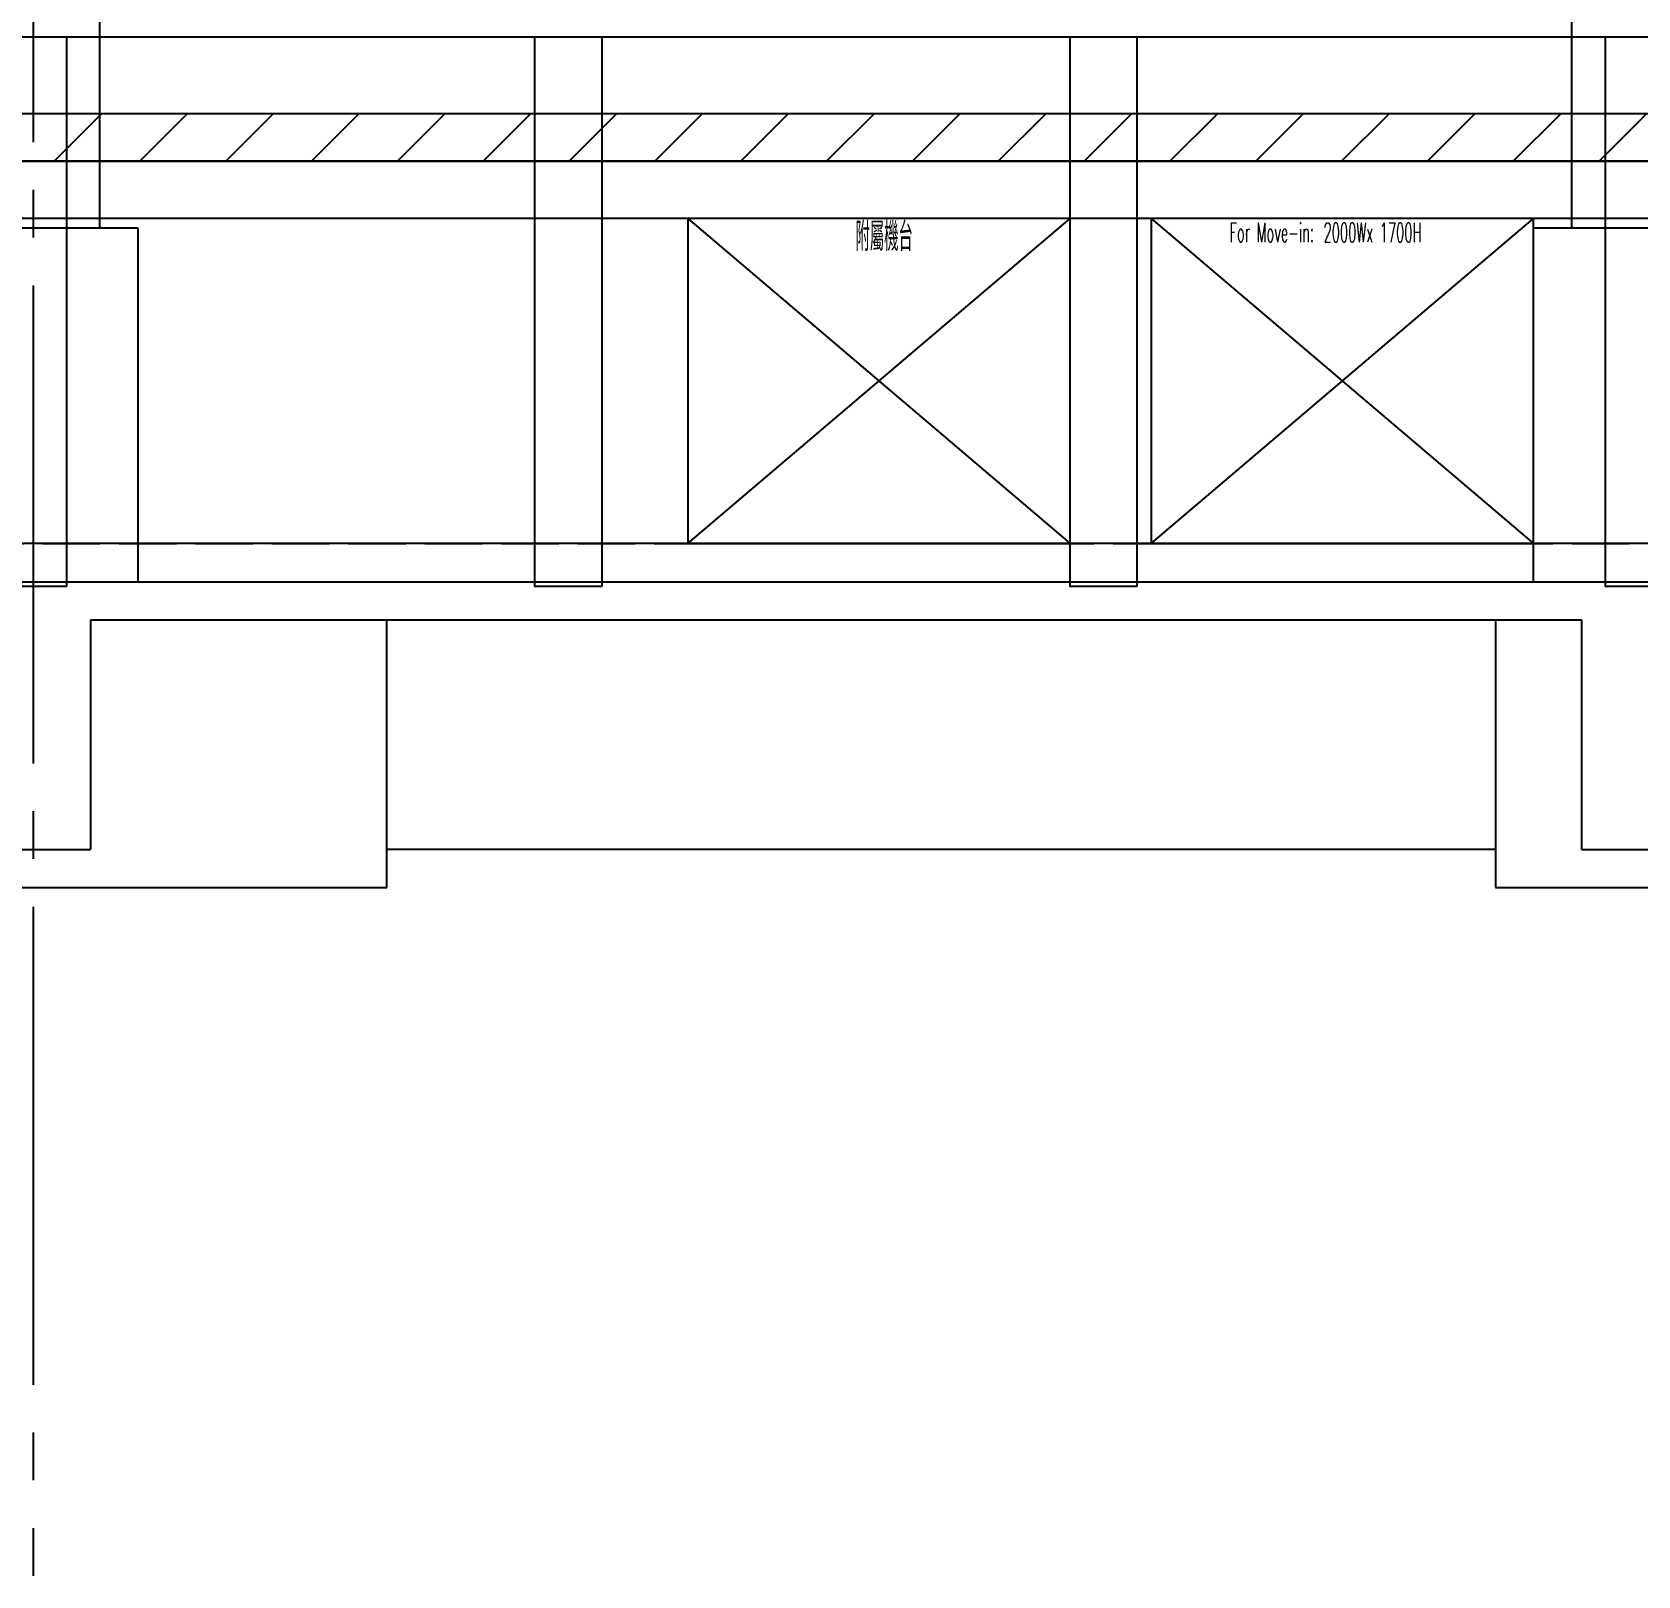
# Model space of a CAD drawing. Extents: x -3080 to 28500, y -1326 to 31609.
# Drawn here: x 10200 to 11040, y 25781 to 26588 of the extents above; entities that cross this region are included whole.
import ezdxf
from ezdxf.enums import TextEntityAlignment as Align
from ezdxf.xclip import XClip

# ---------------------------------------------------------------- set-up
doc = ezdxf.new("R2010")
doc.units = 0
doc.header["$LTSCALE"] = 100
doc.header["$XCLIPFRAME"] = 2
doc.linetypes.add('188K-SM-07-F10-MECH-CR PIPE-Y2257103$0$X-S-FAB_SL ALL$0$COL-CEN-LIN', pattern=[3.25, 2.5, -0.25, 0.25, -0.25])
doc.linetypes.add('188K-SM-07-F10-MECH-CR PIPE-Y2257103$0$X-S-FAB_SL ALL$0$HIDDEN', pattern=[0.4, 0.3, -0.1])
for name, color, linetype in [('0-xref', 8, 'Continuous'), ('188K-SM-07-F10-MECH-CR PIPE-Y2257103$0$0-FIRE', 1, 'Continuous'), ('188K-SM-07-F10-MECH-CR PIPE-Y2257103$0$0-hookupzoom', 4, 'Continuous'), ('188K-SM-07-F10-MECH-CR PIPE-Y2257103$0$X-S-FAB_SL ALL$0$ASP_1', 1, 'Continuous'), ('188K-SM-07-F10-MECH-CR PIPE-Y2257103$0$X-S-FAB_SL ALL$0$ASP_8', 8, 'Continuous'), ('188K-SM-07-F10-MECH-CR PIPE-Y2257103$0$X-S-FAB_SL ALL$0$BEAM-S', 2, 'Continuous'), ('188K-SM-07-F10-MECH-CR PIPE-Y2257103$0$X-S-FAB_SL ALL$0$CCL', 15, '188K-SM-07-F10-MECH-CR PIPE-Y2257103$0$X-S-FAB_SL ALL$0$COL-CEN-LIN'), ('188K-SM-07-F10-MECH-CR PIPE-Y2257103$0$X-S-FAB_SL ALL$0$HID', 5, '188K-SM-07-F10-MECH-CR PIPE-Y2257103$0$X-S-FAB_SL ALL$0$HIDDEN')]:
    doc.layers.add(name, color=color, linetype=linetype)
doc.styles.add('188K-SM-07-F10-MECH-CR PIPE-Y2257103$0$XCL-SEC 7-HVAC-PIPING-P-T13007$0$LK-TXT2-E', font='romans.shx', dxfattribs={"width": 0.8, "bigfont": 'chineset.shx'})

# ---------------------------------------------------------------- blocks, each defined once
blk = doc.blocks.new('188K-SM-07-F10-MECH-CR PIPE-Y2257103$0$X-S-FAB_SL ALL$0$A$Ceb448ab1')
at = {"layer": '188K-SM-07-F10-MECH-CR PIPE-Y2257103$0$X-S-FAB_SL ALL$0$CCL'}
blk.add_line((10200, 3600), (10200, 0), dxfattribs=at)
blk = doc.blocks.new('*U1541')
at = {"color": 241}
blk.add_lwpolyline([(17.5, 50), (-17.5, 50), (-17.5, 337.5), (17.5, 337.5)], close=True, dxfattribs=at)
blk = doc.blocks.new('188K-SM-07-F10-MECH-CR PIPE-Y2257103$0$X-S-FAB_SL ALL')
at = {"color": 241}
for p, q in [((-2628.521, -72748.977), (19076.479, -72748.977)), ((-2628.521, -72788.977), (19076.479, -72788.977))]:
    blk.add_line(p, q, dxfattribs=at)
at = {"layer": '188K-SM-07-F10-MECH-CR PIPE-Y2257103$0$X-S-FAB_SL ALL$0$ASP_1'}
for p, q in [((4851.479, -73033.977), (6596.479, -73033.977)), ((5756.479, -73053.977), (6536.479, -73053.977)), ((5756.479, -73053.977), (5756.479, -73173.977)), ((6536.479, -73053.977), (6536.479, -73173.977)), ((5696.479, -73173.977), (5756.479, -73173.977)), ((6536.479, -73173.977), (6596.479, -73173.977))]:
    blk.add_line(p, q, dxfattribs=at)
at = {"layer": '188K-SM-07-F10-MECH-CR PIPE-Y2257103$0$X-S-FAB_SL ALL$0$ASP_8'}
for p, q in [((5761.479, -72848.977), (5761.479, -71981.477)), ((6531.479, -72848.977), (6531.479, -71981.477)), ((5781.479, -72848.977), (5671.479, -72848.977)), ((5781.479, -73033.977), (5781.479, -72848.977)), ((6511.479, -73033.977), (6511.479, -72848.977)), ((6621.479, -72848.977), (6511.479, -72848.977)), ((5911.479, -73193.977), (5911.479, -73053.977)), ((6491.479, -73053.977), (6491.479, -73193.977)), ((6491.479, -73173.977), (5911.479, -73173.977)), ((5541.479, -73193.977), (5911.479, -73193.977)), ((6491.479, -73193.977), (6641.479, -73193.977))]:
    blk.add_line(p, q, dxfattribs=at)
at = {"layer": '188K-SM-07-F10-MECH-CR PIPE-Y2257103$0$X-S-FAB_SL ALL$0$HID'}
blk.add_line((-2628.521, -73013.977), (19076.479, -73013.977), dxfattribs=at)
at = {"layer": '188K-SM-07-F10-MECH-CR PIPE-Y2257103$0$X-S-FAB_SL ALL$0$BEAM-S'}
for p in [(5726.479, -73086.477), (6006.479, -73086.477), (6286.479, -73086.477), (6566.479, -73086.477)]:
    blk.add_blockref('*U1541', p, dxfattribs=at)
at = {"layer": '188K-SM-07-F10-MECH-CR PIPE-Y2257103$0$X-S-FAB_SL ALL$0$CCL'}
blk.add_blockref('188K-SM-07-F10-MECH-CR PIPE-Y2257103$0$X-S-FAB_SL ALL$0$A$Ceb448ab1', (-4473.521, -73553.977), dxfattribs=at)
blk = doc.blocks.new('188K-SM-07-F10-MECH-CR PIPE-Y2257103')
at = {"layer": '188K-SM-07-F10-MECH-CR PIPE-Y2257103$0$0-FIRE'}
h = blk.add_hatch(dxfattribs=at)
h.set_pattern_fill('ANSI31', color=256, scale=10)
h.set_pattern_definition([(45, (0, 99332.263), (-22.45064, 22.45064), [])])
h.paths.add_polyline_path([(23550, 26520.786), (1845, 26520.786), (1845, 26545.786), (23550, 26545.786)])
blk.add_line((23502.5, 26320.786), (1845, 26320.786))
blk.add_lwpolyline([(23550, 26520.786), (1845, 26520.786), (1845, 26545.786), (23550, 26545.786)], close=True, dxfattribs=at)
at = {"layer": '188K-SM-07-F10-MECH-CR PIPE-Y2257103$0$0-hookupzoom'}
blk.add_lwpolyline([(23550, 26490.786), (1845, 26490.786), (1845, 26520.786), (23550, 26520.786)], close=True, dxfattribs=at)
ref = blk.add_blockref('188K-SM-07-F10-MECH-CR PIPE-Y2257103$0$X-S-FAB_SL ALL', (4473.521, 99334.763))
XClip(ref).set_block_clipping_path([(-7553.4648570136, -75341.9369645483), (24026.2025623869, -67725.7696244382)])
for p, q in [((10542.5, 26490.786), (10742.5, 26320.786)), ((10542.5, 26320.786), (10742.5, 26490.786)), ((10785, 26490.786), (10985, 26320.786)), ((10785, 26320.786), (10985, 26490.786))]:
    blk.add_line(p, q, dxfattribs=at)
for points in [[(10542.5, 26320.786), (10742.5, 26320.786), (10742.5, 26490.786), (10542.5, 26490.786)], [(10785, 26320.786), (10985, 26320.786), (10985, 26490.786), (10785, 26490.786)]]:
    blk.add_lwpolyline(points, close=True, dxfattribs=at)
at = {"layer": '188K-SM-07-F10-MECH-CR PIPE-Y2257103$0$0-hookupzoom', "style": '188K-SM-07-F10-MECH-CR PIPE-Y2257103$0$XCL-SEC 7-HVAC-PIPING-P-T13007$0$LK-TXT2-E', "width": 0.5}
for s, height, p in [('附屬機台', 15, (10630.262, 26481.297, 0)), ('For Move-in:\u30002000Wx 1700H', 10, (10825.962, 26483.47, 0))]:
    blk.add_text(s, height=height, dxfattribs=at).set_placement(p, align=Align.MIDDLE_LEFT)

msp = doc.modelspace()

# ---------------------------------------------------------------- block references
at = {"layer": '0-xref'}
msp.add_blockref('188K-SM-07-F10-MECH-CR PIPE-Y2257103', (0, 0), dxfattribs=at)

doc.saveas('drawing.dxf')
